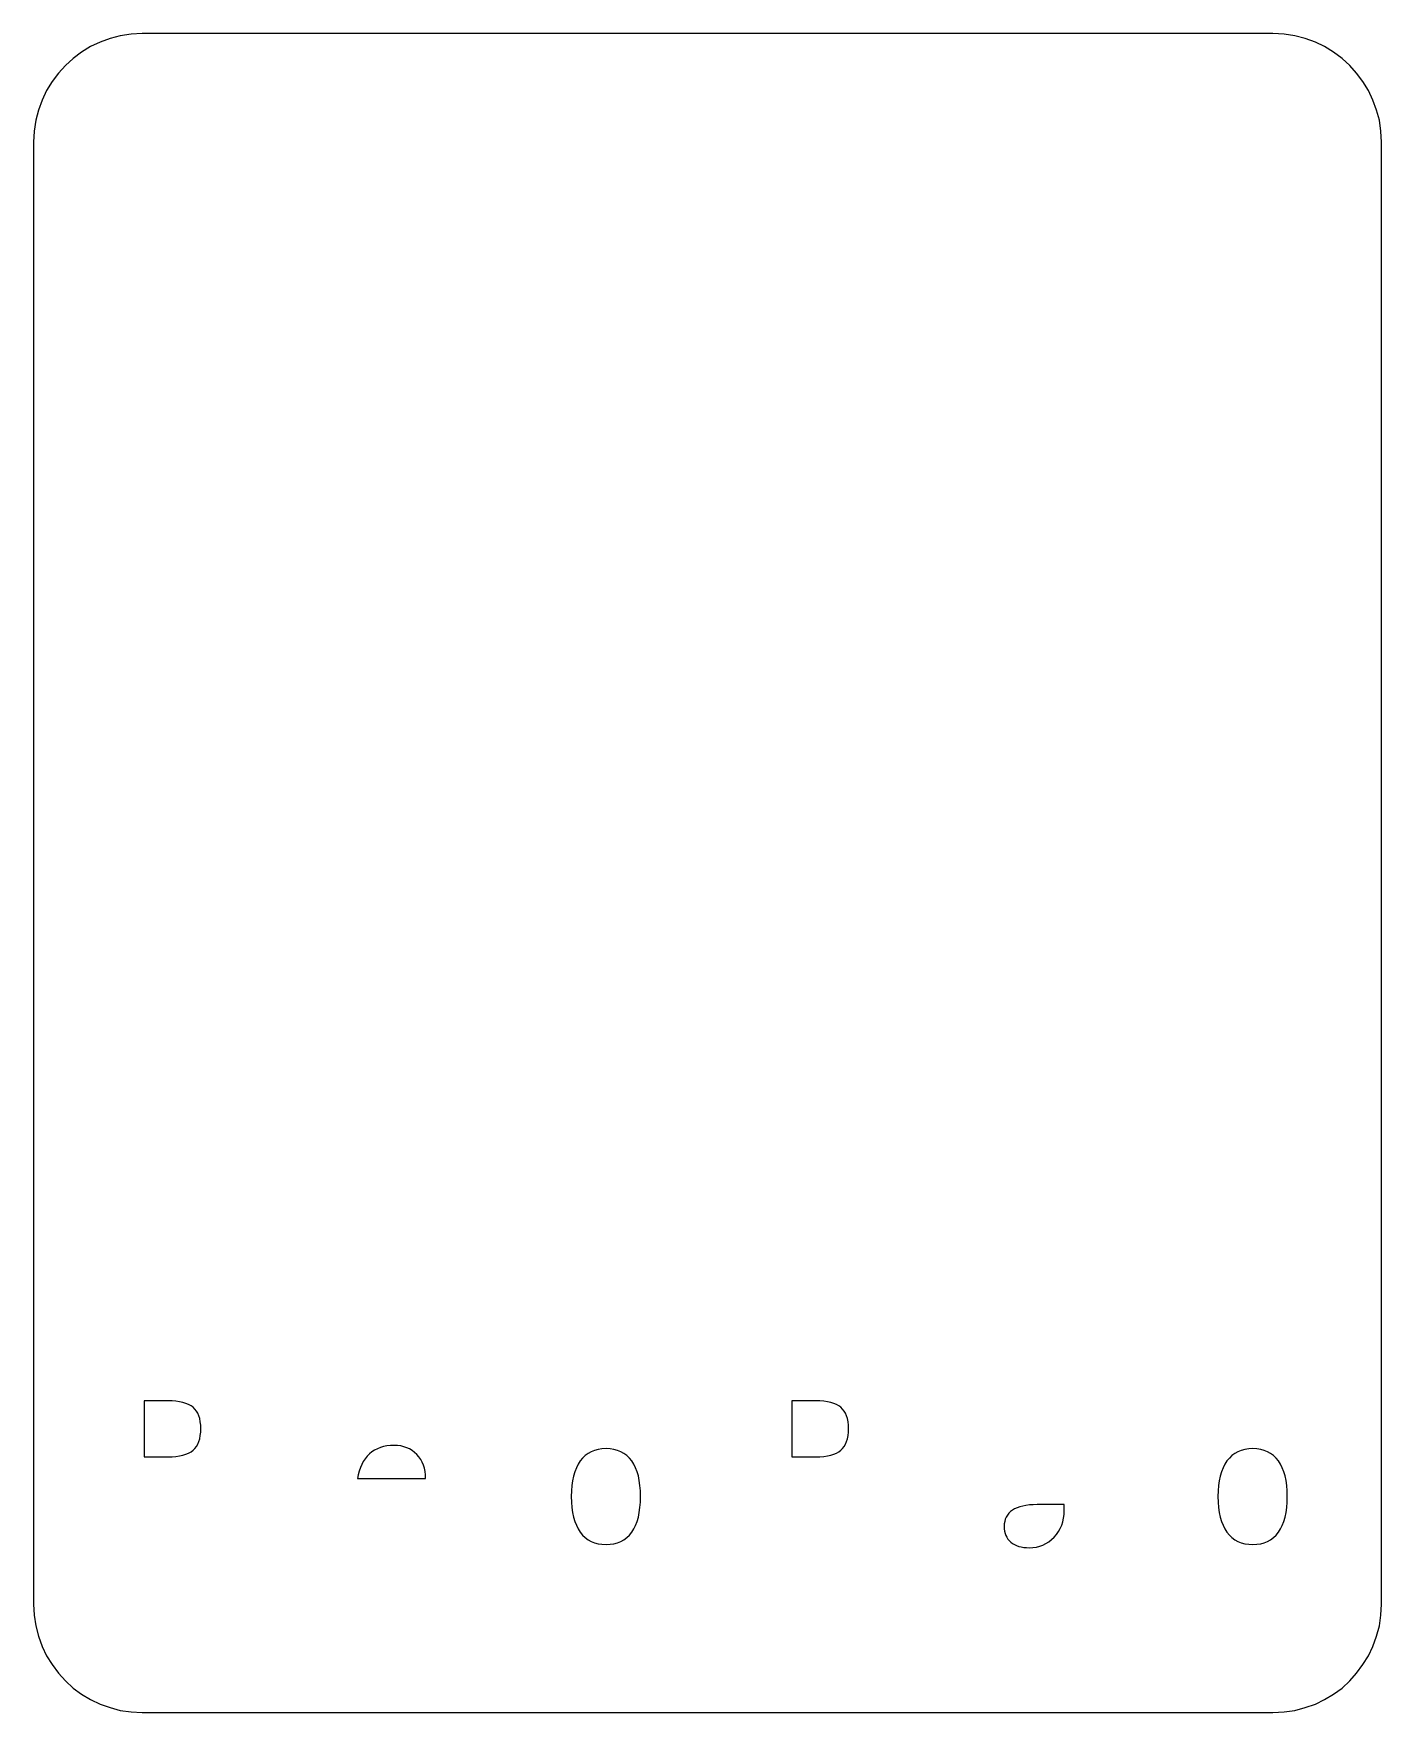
# Model space of a CAD drawing. Extents: x 0 to 24.8, y 0 to 30.9.
import ezdxf

# ---------------------------------------------------------------- set-up
doc = ezdxf.new("R2010")
doc.units = 0
doc.layers.get('0').update_dxf_attribs({"linetype": 'CONTINUOUS'})

msp = doc.modelspace()

# ---------------------------------------------------------------- linework, layer by layer
at = {"color": 7}
for points in [[(2.002014, 30.934064), (1.799167, 30.925244), (1.596319, 30.889966), (1.411111, 30.845869), (1.225903, 30.775314), (1.049514, 30.695939), (0.881944, 30.590105), (0.732014, 30.475452), (0.590903, 30.343161), (0.458611, 30.20205), (0.343958, 30.052119), (0.238125, 29.88455), (0.15875, 29.708161), (0.088194, 29.522952), (0.044097, 29.337744), (0.008819, 29.134897), (0, 28.93205), (0, 1.997466), (0.008819, 1.794619), (0.044097, 1.600591), (0.088194, 1.406564), (0.15875, 1.221355), (0.238125, 1.044966), (0.343958, 0.886216), (0.458611, 0.727466), (0.590903, 0.586355), (0.732014, 0.454064), (0.881944, 0.339411), (1.049514, 0.242397), (1.225903, 0.154202), (1.411111, 0.092466), (1.596319, 0.03955), (1.799167, 0.013105), (2.002014, 0.0043)], [(22.833542, 0.0043), (23.045208, 0.013105), (23.239236, 0.03955), (23.433264, 0.092466), (23.618472, 0.154202), (23.786042, 0.242397), (23.953611, 0.339411), (24.112361, 0.454064), (24.253472, 0.586355), (24.376944, 0.727466), (24.491597, 0.886216), (24.597431, 1.044966), (24.676806, 1.221355), (24.747361, 1.406564), (24.800278, 1.600591), (24.826736, 1.794619), (24.835556, 1.997466), (24.835556, 28.93205), (24.826736, 29.134897), (24.800278, 29.337744), (24.747361, 29.522952), (24.676806, 29.708161), (24.597431, 29.88455), (24.491597, 30.052119), (24.376944, 30.20205), (24.253472, 30.343161), (24.112361, 30.475452), (23.953611, 30.590105), (23.786042, 30.695939), (23.618472, 30.775314), (23.433264, 30.845869), (23.239236, 30.889966), (23.045208, 30.925244), (22.833542, 30.934064), (2.002014, 30.934064)], [(2.472752, 5.744766), (2.036465, 5.744766), (2.036465, 4.713166), (2.472752, 4.713166)], [(2.472752, 5.744766), (2.472752, 5.744766)], [(14.407665, 5.744766), (13.971378, 5.744766), (13.971378, 4.713166), (14.407665, 4.713166)], [(14.407665, 5.744766), (14.407665, 5.744766)], [(6.644073, 4.923179), (6.644073, 4.923179)], [(10.548607, 4.863924), (10.548607, 4.863924)], [(22.464779, 4.863924), (22.464779, 4.863924)], [(5.970764, 4.311882), (7.222849, 4.311882)], [(18.036315, 3.730349), (18.036315, 3.730349)], [(18.99102, 3.722357), (18.99102, 3.8326), (18.489965, 3.8326)]]:
    msp.add_lwpolyline(points, dxfattribs=at)
for points in [[(2.939907, 5.626254), (2.845649, 5.705078), (2.689931, 5.744766), (2.472752, 5.744766)], [(3.081293, 5.232962), (3.081293, 5.415966), (3.034164, 5.547155), (2.939907, 5.626254)], [(14.87482, 5.626254), (14.780562, 5.705078), (14.624844, 5.744766), (14.407665, 5.744766)], [(15.016207, 5.232962), (15.016207, 5.415966), (14.969078, 5.547155), (14.87482, 5.626254)], [(2.939907, 4.834434), (3.034164, 4.915187), (3.081293, 5.048029), (3.081293, 5.232962)], [(14.87482, 4.834434), (14.969078, 4.915187), (15.016207, 5.048029), (15.016207, 5.232962)], [(2.472752, 4.713166), (2.689931, 4.713166), (2.845649, 4.753681), (2.939907, 4.834434)], [(6.18877, 4.765807), (6.072188, 4.660801), (5.999427, 4.509492), (5.970764, 4.311882)], [(6.644073, 4.923179), (6.457211, 4.923179), (6.305627, 4.870814), (6.18877, 4.765807)], [(7.062721, 4.755059), (6.955786, 4.867231), (6.816328, 4.923179), (6.644073, 4.923179)], [(7.222849, 4.311882), (7.222849, 4.495161), (7.169657, 4.642886), (7.062721, 4.755059)], [(10.548607, 4.863924), (10.342177, 4.863924), (10.183702, 4.788132), (10.073459, 4.636547)], [(11.021274, 4.637925), (10.912684, 4.788683), (10.755037, 4.863924), (10.548607, 4.863924)], [(14.407665, 4.713166), (14.624844, 4.713166), (14.780562, 4.753681), (14.87482, 4.834434)], [(22.464779, 4.863924), (22.258349, 4.863924), (22.099874, 4.788132), (21.989631, 4.636547)], [(22.937446, 4.637925), (22.828856, 4.788683), (22.671209, 4.863924), (22.464779, 4.863924)], [(10.073459, 4.636547), (9.962941, 4.484687), (9.907819, 4.266131), (9.907819, 3.980877)], [(11.184158, 3.980877), (11.184158, 4.26806), (11.129863, 4.487168), (11.021274, 4.637925)], [(21.989631, 4.636547), (21.879112, 4.484687), (21.823991, 4.266131), (21.823991, 3.980877)], [(23.10033, 3.980877), (23.10033, 4.26806), (23.046035, 4.487168), (22.937446, 4.637925)], [(9.907819, 3.980877), (9.907819, 3.695347), (9.962941, 3.47679), (10.073459, 3.324931)], [(11.021274, 3.323828), (11.129863, 3.474585), (11.184158, 3.693418), (11.184158, 3.980877)], [(18.036315, 3.730349), (17.934891, 3.661999), (17.88418, 3.561677), (17.88418, 3.428835)], [(18.489965, 3.8326), (18.289047, 3.8326), (18.137739, 3.798424), (18.036315, 3.730349)], [(18.804985, 3.233429), (18.929008, 3.363516), (18.99102, 3.526675), (18.99102, 3.722357)], [(21.823991, 3.980877), (21.823991, 3.695347), (21.879112, 3.47679), (21.989631, 3.324931)], [(22.937446, 3.323828), (23.046035, 3.474585), (23.10033, 3.693418), (23.10033, 3.980877)], [(17.88418, 3.428835), (17.88418, 3.30674), (17.92497, 3.211105), (18.006549, 3.141927)], [(10.073459, 3.324931), (10.183702, 3.173346), (10.342177, 3.097554), (10.548607, 3.097554)], [(10.548607, 3.097554), (10.755037, 3.097554), (10.912684, 3.172795), (11.021274, 3.323828)], [(18.006549, 3.141927), (18.088405, 3.07275), (18.201955, 3.038299), (18.347201, 3.038299)], [(18.347201, 3.038299), (18.52855, 3.038299), (18.681237, 3.103342), (18.804985, 3.233429)], [(21.989631, 3.324931), (22.099874, 3.173346), (22.258349, 3.097554), (22.464779, 3.097554)], [(22.464779, 3.097554), (22.671209, 3.097554), (22.828856, 3.172795), (22.937446, 3.323828)], [(2.002014, 0.0043), (8.945857, 0.0043), (15.889699, 0.0043), (22.833542, 0.0043)]]:
    msp.add_open_spline(points, degree=3, dxfattribs=at)

doc.saveas('drawing.dxf')
